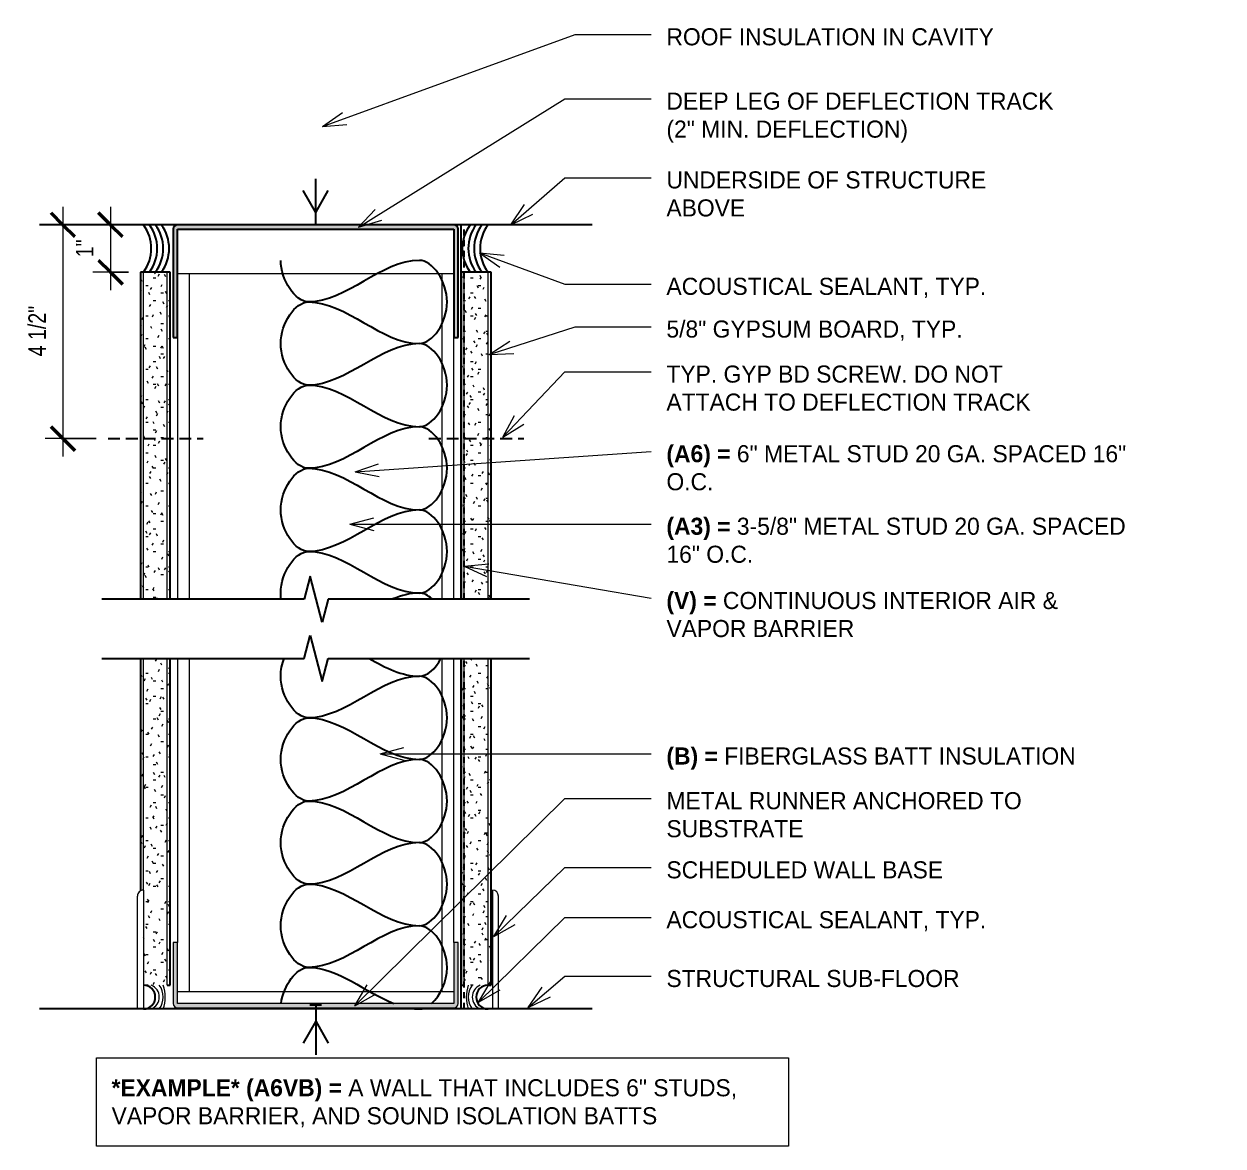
# Model space of a CAD drawing. Header units: inches. Extents: x 116 to 1055, y 81 to 606.
# Drawn here: x 115.9 to 141.13, y 94.93 to 118.54 of the extents above; entities that cross this region are included whole.
import ezdxf

# ---------------------------------------------------------------- set-up
doc = ezdxf.new("R2010")
doc.units = ezdxf.units.IN
doc.header["$MEASUREMENT"] = 0
doc.linetypes.add('HIDDEN', pattern=[0.375, 0.25, -0.125])
doc.linetypes.add('Hidden 1_8_', pattern=[0.1875, 0.125, -0.0625])
for name, color, linetype, lineweight in [('A-ANNO-DIMS', 211, 'Continuous', 9), ('A-ANNO-DIMS-4', 211, 'Continuous', 9), ('A-DETL', 90, 'Continuous', 30), ('A-DETL-GENF', 92, 'Continuous', 30), ('A-DETL-HDLN', 90, 'Hidden 1_8_', 30), ('A-DETL-MEDM', 33, 'Continuous', 30), ('G-ANNO-TEXT', 231, 'Continuous', 9)]:
    doc.layers.add(name, color=color, linetype=linetype, lineweight=lineweight)
doc.styles.add('Arial', font='arial.ttf', dxfattribs={"width": 0.8, "height": 0.368825})
doc.styles.add('Century Gothic', font='GOTHIC.TTF', dxfattribs={"height": 0.359278})
doc.dimstyles.new('SPARCH_-_3_32__1_2__TOL_', dxfattribs={"dimscale": 12, "dimtxt": 0.375, "dimasz": 0.041667, "dimexe": 0.03125, "dimexo": 0.020833, "dimgap": 0.020833, "dimtad": 1, "dimdec": 1, "dimrnd": 0.5, "dimzin": 3, "dimdsep": 46, "dimlunit": 4, "dimtxsty": 'Arial', "dimblk1": 'OBLIQUE', "dimblk2": 'OBLIQUE', "dimsah": 1, "dimcen": 0.09, "dimdle": 0.03125, "dimazin": 0, "dimtfac": 1, "dimtdec": 4, "dimtix": 1, "dimtmove": 0, "dimatfit": 3, "dimfxl": 1, "dimtvp": 1, "dimtfill": 1, "dimfrac": 2, "dimtolj": 1, "dimtzin": 0, "dimarcsym": 2})

# ---------------------------------------------------------------- blocks, each defined once
blk = doc.blocks.new('LGF - C Studs-Side1 - 6_ 2-1415912-TYPE A3_ A6 - _V_B_ FULL HGT_ PTN_')
at = {"layer": 'A-DETL-GENF', "lineweight": 9}
for p, q in [((0, 5.813), (0, 0)), ((7.008, 5.813), (1.031, 5.813)), ((13.758, 5.813), (8.258, 5.813)), ((15.098, 0), (15.098, 5.813)), ((0, 5.563), (7.008, 5.563)), ((8.258, 5.563), (15.098, 5.563)), ((7.008, 0.25), (0, 0.25)), ((1.031, 0), (7.008, 0)), ((15.098, 0.25), (8.258, 0.25)), ((8.258, 0), (13.758, 0))]:
    blk.add_line(p, q, dxfattribs=at)
blk = doc.blocks.new('Gypsum Wallboard-Section2 - 5_8_ 2-1415910-TYPE A3_ A6 - _V_B_ FULL HGT_ PTN_')
at = {"layer": 'A-DETL-GENF', "lineweight": 9}
h = blk.add_hatch(dxfattribs=at)
h.set_pattern_fill('FP_1', color=256, style=0, pattern_type=2)
h.set_pattern_definition([(270, (-98.318, 118.977), (0.16, -0.64), [0.053, -0.427, 0.053, -0.427, -2.56]), (270, (-98.318, 118.977), (0.16, -0.64), [-0.96, 0.053, -0.907, 0.053, -0.427, -1.12]), (270, (-98.318, 118.977), (0.16, -0.64), [-2.4, 0.053, -0.267, 0.053, -0.747]), (30, (-98.238, 118.737), (0.47425626, 0.45856406), [0.053, -0.427, 0.053, -0.427, -2.56]), (30, (-98.238, 118.737), (0.47425626, 0.45856406), [-0.96, 0.053, -0.907, 0.053, -0.427, -1.12]), (30, (-98.238, 118.737), (0.47425626, 0.45856406), [-2.4, 0.053, -0.267, 0.053, -0.747]), (150, (-97.918, 118.657), (-0.63425626, 0.18143594), [0.053, -0.427, 0.053, -0.427, -2.56]), (150, (-97.918, 118.657), (-0.63425626, 0.18143594), [-0.96, 0.053, -0.907, 0.053, -0.427, -1.12]), (150, (-97.918, 118.657), (-0.63425626, 0.18143594), [-2.4, 0.053, -0.267, 0.053, -0.747])])
h.paths.add_polyline_path([(0, 0.438), (0, 0), (6.875, 0), (6.875, 0.625), (1.983, 0.625), (1.996, 0.595), (2, 0.562), (0, 0.562), (0, 0.498)], flags=0)
h.paths.add_polyline_path([(8.125, 0), (15, 0), (15, 0.625), (8.125, 0.625)], flags=0)
for p, q in [((2, 0.562), (6.875, 0.562)), ((8.125, 0.562), (15, 0.562)), ((0, 0.062), (6.875, 0.062)), ((8.125, 0.062), (15, 0.062))]:
    blk.add_line(p, q, dxfattribs=at)
at = {"layer": 'A-DETL-MEDM'}
for p, q in [((6.875, 0.625), (1.983, 0.625)), ((15, 0.625), (8.125, 0.625)), ((15, 0), (15, 0.625)), ((0, 0.062), (0, 0)), ((0, 0), (6.875, 0)), ((8.125, 0), (15, 0))]:
    blk.add_line(p, q, dxfattribs=at)
blk = doc.blocks.new('Gypsum Wallboard-Section2 - 5_8_ 2-1415911-TYPE A3_ A6 - _V_B_ FULL HGT_ PTN_')
at = {"layer": 'A-DETL-GENF', "lineweight": 9}
h = blk.add_hatch(dxfattribs=at)
h.set_pattern_fill('FP_2', color=256, style=0, pattern_type=2)
h.set_pattern_definition([(270, (-98.318, 125.102), (0.16, -0.64), [0.053, -0.427, 0.053, -0.427, -2.56]), (270, (-98.318, 125.102), (0.16, -0.64), [-0.96, 0.053, -0.907, 0.053, -0.427, -1.12]), (270, (-98.318, 125.102), (0.16, -0.64), [-2.4, 0.053, -0.267, 0.053, -0.747]), (30, (-98.238, 124.862), (0.47425626, 0.45856406), [0.053, -0.427, 0.053, -0.427, -2.56]), (30, (-98.238, 124.862), (0.47425626, 0.45856406), [-0.96, 0.053, -0.907, 0.053, -0.427, -1.12]), (30, (-98.238, 124.862), (0.47425626, 0.45856406), [-2.4, 0.053, -0.267, 0.053, -0.747]), (150, (-97.918, 124.782), (-0.63425626, 0.18143594), [0.053, -0.427, 0.053, -0.427, -2.56]), (150, (-97.918, 124.782), (-0.63425626, 0.18143594), [-0.96, 0.053, -0.907, 0.053, -0.427, -1.12]), (150, (-97.918, 124.782), (-0.63425626, 0.18143594), [-2.4, 0.053, -0.267, 0.053, -0.747])])
h.paths.add_polyline_path([(0, -0.321), (0, -0.625), (6.875, -0.625), (6.875, 0), (0, 0), (0, -0.313)], flags=0)
h.paths.add_polyline_path([(8.125, 0), (8.125, -0.625), (15, -0.625), (15, 0), (11.487, 0)], flags=0)
for p, q in [((0, -0.062), (6.875, -0.062)), ((8.125, -0.062), (15, -0.062)), ((0, -0.563), (6.875, -0.563)), ((8.125, -0.563), (15, -0.563))]:
    blk.add_line(p, q, dxfattribs=at)
at = {"layer": 'A-DETL-MEDM'}
for p, q in [((6.875, 0), (0, 0)), ((0, 0), (0, -0.062)), ((15, 0), (8.125, 0)), ((15, -0.625), (15, 0)), ((0, -0.563), (0, -0.625)), ((0, -0.625), (6.875, -0.625)), ((8.125, -0.625), (15, -0.625))]:
    blk.add_line(p, q, dxfattribs=at)
blk = doc.blocks.new('Caulking-Section - 5_8_-1412867-TYPE A3_ A6 - _V_B_ FULL HGT_ PTN_')
at = {"layer": 'A-DETL-GENF', "lineweight": 9}
for centre, radius, start, end in [((0.125, -0.25), 0.271, 292.6199, 67.3801), ((0.063, -0.25), 0.417, 323.1301, 36.8699), ((-0.25, -0.25), 0.771, 341.0754, 18.9246)]:
    blk.add_arc(centre, radius, start, end, dxfattribs=at)
at = {"layer": 'A-DETL-MEDM'}
blk.add_arc((0.063, -0.25), 0.25, 270, 90, dxfattribs=at)
blk = doc.blocks.new('Caulking-Section - 1_2_-1415913-TYPE A3_ A6 - _V_B_ FULL HGT_ PTN_')
at = {"layer": 'A-DETL-GENF', "lineweight": 9}
for centre, radius, start, end in [((0.125, 0.25), 0.271, 292.6199, 67.3801), ((0.063, 0.25), 0.417, 323.1301, 36.8699), ((-0.25, 0.25), 0.771, 341.0754, 18.9246)]:
    blk.add_arc(centre, radius, start, end, dxfattribs=at)
at = {"layer": 'A-DETL-MEDM'}
blk.add_arc((0.063, 0.25), 0.25, 270, 90, dxfattribs=at)
blk = doc.blocks.new('Resilient Flat Base-Section - 2 1_2_-1412866-TYPE A3_ A6 - _V_B_ FULL HGT_ PTN_')
at = {"layer": 'A-DETL-GENF', "lineweight": 9}
for p, q in [((-1.291, 0.234), (-1.291, -2.266)), ((-1.166, -2.266), (-1.166, 0.109)), ((-1.291, -2.266), (-1.166, -2.266))]:
    blk.add_line(p, q, dxfattribs=at)
blk.add_arc((-1.291, 0.109), 0.125, 360, 90, dxfattribs=at)
blk = doc.blocks.new('Resilient Flat Base-Section - 2 1_2_-1415914-TYPE A3_ A6 - _V_B_ FULL HGT_ PTN_')
at = {"layer": 'A-DETL-GENF', "lineweight": 9}
for p, q in [((-1.291, -0.234), (-1.291, 2.266)), ((-1.291, 2.266), (-1.166, 2.266)), ((-1.166, 2.266), (-1.166, -0.109))]:
    blk.add_line(p, q, dxfattribs=at)
blk.add_arc((-1.291, -0.109), 0.125, 270, 0, dxfattribs=at)
blk = doc.blocks.new('Channel Studs-Section1 - 6_ 2-1415917-TYPE A3_ A6 - _V_B_ FULL HGT_ PTN_')
at = {"layer": 'A-DETL-GENF'}
blk.add_hatch(color=256, dxfattribs=at).paths.add_polyline_path([(-0.772, 2.235), (-0.797, 2.232), (-0.819, 2.222), (-0.839, 2.207), (-0.854, 2.188), (-0.863, 2.165), (-0.866, 2.141), (-0.866, 0.86), (-0.772, 0.86), (-0.772, 2.141), (5.04, 2.141), (5.04, 0.86), (5.134, 0.86), (5.134, 2.141), (5.131, 2.165), (5.121, 2.188), (5.106, 2.207), (5.087, 2.222), (5.064, 2.232), (5.04, 2.235), (2.25, 2.235)], flags=0)
at = {"layer": 'A-DETL-GENF', "lineweight": 9}
for p, q in [((-0.866, 2.141), (-0.866, 0.86)), ((5.04, 2.235), (-0.772, 2.235)), ((-0.772, 0.86), (-0.772, 2.141)), ((-0.772, 2.141), (5.04, 2.141)), ((5.04, 2.141), (5.04, 0.86)), ((5.134, 0.86), (5.134, 2.141)), ((-0.866, 0.86), (-0.772, 0.86)), ((5.04, 0.86), (5.134, 0.86))]:
    blk.add_line(p, q, dxfattribs=at)
for centre, radius, start, end in [((-0.772, 2.141), 0.0937, 90, 180), ((5.04, 2.141), 0.0938, 0, 90)]:
    blk.add_arc(centre, radius, start, end, dxfattribs=at)
blk = doc.blocks.new('Break Line2 - Break Line 2-1415915-TYPE A3_ A6 - _V_B_ FULL HGT_ PTN_')
at = {"layer": 'A-DETL-GENF'}
for p, q in [((-0.25, 0), (-0.125, 0.484)), ((-0.125, 0.484), (0.125, -0.484)), ((-4.51, 0), (-0.25, 0)), ((0.125, -0.484), (0.25, 0)), ((0.25, 0), (4.49, 0))]:
    blk.add_line(p, q, dxfattribs=at)
blk = doc.blocks.new('Break Line2 - Break Line 2-1415916-TYPE A3_ A6 - _V_B_ FULL HGT_ PTN_')
at = {"layer": 'A-DETL-GENF'}
for p, q in [((-0.25, 0), (-0.125, 0.484)), ((-0.125, 0.484), (0.125, -0.484)), ((-4.49, 0), (-0.25, 0)), ((0.125, -0.484), (0.25, 0)), ((0.25, 0), (4.51, 0))]:
    blk.add_line(p, q, dxfattribs=at)
blk = doc.blocks.new('DIMBLOCK1-TYPE A3_ A6 - _V_B_ FULL HGT_ PTN_')
at = {"layer": 'A-ANNO-DIMS-4', "lineweight": 50}
for p, q in [((117.723, 114.318), (117.473, 114.568)), ((117.723, 114.318), (117.973, 114.068)), ((117.723, 113.318), (117.473, 113.568)), ((117.723, 113.318), (117.973, 113.068))]:
    blk.add_line(p, q, dxfattribs=at)
at = {"layer": 'A-ANNO-DIMS-4'}
for p, q in [((117.723, 114.693), (117.723, 112.943)), ((117.826, 114.318), (117.348, 114.318)), ((117.723, 114.318), (117.826, 114.318)), ((118.102, 113.318), (117.348, 113.318)), ((117.723, 113.318), (118.102, 113.318))]:
    blk.add_line(p, q, dxfattribs=at)
at = {"layer": 'A-ANNO-DIMS-4', "color": 0, "insert": (116.994, 113.634), "char_height": 0.3688, "width": 0.44308, "attachment_point": 1, "rotation": 90, "line_spacing_factor": 0.938532, "style": 'Arial', "bg_fill": 3, "box_fill_scale": 1.25, "bg_fill_color": 0, "bg_fill_transparency": 0}
blk.add_mtext('1"', dxfattribs=at)
blk = doc.blocks.new('_Oblique')
at = {"color": 0, "linetype": 'ByBlock', "lineweight": -2}
blk.add_line((-0.5, -0.5), (0.5, 0.5), dxfattribs=at)
blk = doc.blocks.new('DIMBLOCK2-TYPE A3_ A6 - _V_B_ FULL HGT_ PTN_')
at = {"layer": 'A-ANNO-DIMS-4', "lineweight": 50}
for p, q in [((116.723, 114.318), (116.473, 114.568)), ((116.723, 114.318), (116.973, 114.068)), ((116.723, 109.818), (116.473, 110.068)), ((116.723, 109.818), (116.973, 109.568))]:
    blk.add_line(p, q, dxfattribs=at)
at = {"layer": 'A-ANNO-DIMS-4'}
for p, q in [((116.723, 114.693), (116.723, 109.443)), ((116.826, 114.318), (116.348, 114.318)), ((116.723, 114.318), (116.826, 114.318)), ((117.421, 109.818), (116.348, 109.818)), ((116.723, 109.818), (117.421, 109.818))]:
    blk.add_line(p, q, dxfattribs=at)
at = {"layer": 'A-ANNO-DIMS-4', "color": 0, "insert": (115.994, 111.549), "char_height": 0.3688, "width": 1.24615, "attachment_point": 1, "rotation": 90, "line_spacing_factor": 0.938532, "style": 'Arial', "bg_fill": 3, "box_fill_scale": 1.25, "bg_fill_color": 0, "bg_fill_transparency": 0}
blk.add_mtext('4 1/2"', dxfattribs=at)

msp = doc.modelspace()

# ---------------------------------------------------------------- hatches: boundary and pattern name
at = {"layer": 'A-DETL-GENF'}
msp.add_hatch(color=9, dxfattribs=at).paths.add_polyline_path([(124.94588, 111.94348), (125.03963, 111.94348), (125.03963, 114.22473), (125.03644, 114.249), (125.02707, 114.27161), (125.01218, 114.29102), (124.99276, 114.30592), (124.97015, 114.31529), (124.94588, 114.31848), (119.13338, 114.31848), (119.10912, 114.31529), (119.08651, 114.30592), (119.06709, 114.29102), (119.05219, 114.27161), (119.04283, 114.249), (119.03963, 114.22473), (119.03963, 111.94348), (119.13338, 111.94348), (119.13338, 114.22473), (124.94588, 114.22473)], flags=0)

# ---------------------------------------------------------------- linework, layer by layer
at = {"layer": 'A-DETL'}
for p, q in [((122.03963, 114.31848), (122.03963, 115.28665)), ((122.03963, 114.57821), (121.7747, 115.03709)), ((122.03963, 114.57821), (122.30457, 115.03709)), ((124.94588, 114.31848), (119.13338, 114.31848)), ((119.03963, 114.22473), (119.03963, 111.94348)), ((119.13338, 114.22473), (124.94588, 114.22473)), ((119.13338, 111.94348), (119.13338, 114.22473)), ((124.94588, 114.22473), (124.94588, 111.94348)), ((125.03963, 111.94348), (125.03963, 114.22473)), ((119.03963, 111.94348), (119.13338, 111.94348)), ((124.94588, 111.94348), (125.03963, 111.94348)), ((121.91463, 97.9059), (122.16463, 97.9059)), ((122.03963, 97.9059), (122.03963, 96.85031)), ((122.03963, 97.55875), (121.7747, 97.09987)), ((122.03963, 97.55875), (122.30457, 97.09987))]:
    msp.add_line(p, q, dxfattribs=at)
at = {"layer": 'A-DETL', "linetype": 'HIDDEN'}
for p, q in [((117.67117, 109.81848), (119.67117, 109.81848)), ((124.42117, 109.81848), (126.42117, 109.81848))]:
    msp.add_line(p, q, dxfattribs=at)
at = {"layer": 'A-DETL'}
for centre, radius, start, end in [((117.74797, 113.81848), 0.83333, 323.130102, 36.869898), ((117.87297, 113.81848), 0.83333, 323.130102, 36.869898), ((117.99797, 113.81848), 0.83333, 323.130102, 36.869898), ((118.12297, 113.81848), 0.83333, 323.130102, 36.869898), ((119.13338, 114.22473), 0.09375, 90, 180), ((124.94588, 114.22473), 0.09375, 0, 90), ((125.9563, 113.81848), 0.83333, 143.130102, 216.869898), ((126.0813, 113.81848), 0.83333, 143.130102, 216.869898), ((126.2063, 113.81848), 0.83333, 143.130102, 216.869898), ((126.3313, 113.81848), 0.83333, 143.130102, 216.869898)]:
    msp.add_arc(centre, radius, start, end, dxfattribs=at)
for points in [[(121.88653, 112.69348), (121.61154, 112.69348), (121.3032, 113.156), (121.3032, 113.56848)], [(124.21986, 113.56848), (123.41815, 113.56848), (122.68824, 112.69348), (121.88653, 112.69348)], [(124.21986, 111.81848), (124.49485, 111.81848), (125.11154, 112.69348), (124.49485, 113.56848), (124.21986, 113.56848)], [(121.88653, 110.94348), (121.61154, 110.94348), (120.99485, 111.81848), (121.61154, 112.69348), (121.88653, 112.69348)], [(121.88653, 112.69348), (122.68824, 112.69348), (123.41815, 111.81848), (124.21986, 111.81848)], [(124.21986, 111.81848), (123.41815, 111.81848), (122.68824, 110.94348), (121.88653, 110.94348)], [(124.21986, 110.06848), (124.49485, 110.06848), (125.11154, 110.94348), (124.49485, 111.81848), (124.21986, 111.81848)], [(121.88653, 109.19348), (121.61154, 109.19348), (120.99485, 110.06848), (121.61154, 110.94348), (121.88653, 110.94348)], [(121.88653, 110.94348), (122.68824, 110.94348), (123.41815, 110.06848), (124.21986, 110.06848)], [(124.21986, 110.06848), (123.41815, 110.06848), (122.68824, 109.19348), (121.88653, 109.19348)], [(124.21986, 108.31848), (124.49485, 108.31848), (125.11154, 109.19348), (124.49485, 110.06848), (124.21986, 110.06848)], [(121.88653, 107.44348), (121.61154, 107.44348), (120.99485, 108.31848), (121.61154, 109.19348), (121.88653, 109.19348)], [(121.88653, 109.19348), (122.68824, 109.19348), (123.41815, 108.31848), (124.21986, 108.31848)], [(124.21986, 108.31848), (123.41815, 108.31848), (122.68824, 107.44348), (121.88653, 107.44348)], [(124.21986, 106.56848), (124.49485, 106.56848), (125.11154, 107.44348), (124.49485, 108.31848), (124.21986, 108.31848)], [(121.88653, 107.44348), (122.68824, 107.44348), (123.41815, 106.56848), (124.21986, 106.56848)], [(124.21986, 106.56848), (124.03055, 106.56848), (123.84525, 106.51969), (123.66205, 106.44516)], [(124.48625, 106.44538), (124.40172, 106.52247), (124.30903, 106.56848), (124.21986, 106.56848)], [(123.16306, 105.19341), (123.5095, 104.99739), (123.85734, 104.81848), (124.21986, 104.81848)], [(124.21986, 104.81848), (124.38372, 104.81848), (124.55943, 104.97383), (124.67468, 105.19196)], [(124.21986, 104.81848), (123.41815, 104.81848), (122.68824, 103.94348), (121.88653, 103.94348)], [(124.21986, 103.06848), (124.49485, 103.06848), (125.11154, 103.94348), (124.49485, 104.81848), (124.21986, 104.81848)], [(121.88653, 102.19348), (121.61154, 102.19348), (120.99485, 103.06848), (121.61154, 103.94348), (121.88653, 103.94348)], [(121.88653, 103.94348), (122.68824, 103.94348), (123.41815, 103.06848), (124.21986, 103.06848)], [(124.21986, 103.06848), (123.41815, 103.06848), (122.68824, 102.19348), (121.88653, 102.19348)], [(124.21986, 101.31848), (124.49485, 101.31848), (125.11154, 102.19348), (124.49485, 103.06848), (124.21986, 103.06848)], [(121.88653, 100.44348), (121.61154, 100.44348), (120.99485, 101.31848), (121.61154, 102.19348), (121.88653, 102.19348)], [(121.88653, 102.19348), (122.68824, 102.19348), (123.41815, 101.31848), (124.21986, 101.31848)], [(124.21986, 101.31848), (123.41815, 101.31848), (122.68824, 100.44348), (121.88653, 100.44348)], [(124.21986, 99.56848), (124.49485, 99.56848), (125.11154, 100.44348), (124.49485, 101.31848), (124.21986, 101.31848)], [(121.88653, 98.69348), (121.61154, 98.69348), (120.99485, 99.56848), (121.61154, 100.44348), (121.88653, 100.44348)], [(121.88653, 100.44348), (122.68824, 100.44348), (123.41815, 99.56848), (124.21986, 99.56848)], [(124.21986, 99.56848), (123.41815, 99.56848), (122.68824, 98.69348), (121.88653, 98.69348)], [(121.31106, 97.93554), (121.36079, 98.31372), (121.63735, 98.69348), (121.88653, 98.69348)], [(121.88653, 98.69348), (122.50491, 98.69348), (123.08057, 98.17291), (123.67941, 97.93482)], [(121.3032, 97.81848), (121.3032, 97.82622), (121.3033, 97.83399), (121.30352, 97.84176)], [(124.01266, 97.83711), (124.08125, 97.82507), (124.15028, 97.81848), (124.21986, 97.81848)], [(124.21986, 97.81848), (124.25351, 97.81848), (124.28765, 97.82503), (124.32166, 97.83733)]]:
    msp.add_open_spline(points, degree=3, dxfattribs=at)
for points, knots in [([(121.3114, 106.44303), (121.30603, 106.48459), (121.27363, 106.96404), (121.61154, 107.44348), (121.88653, 107.44348)], [1.27862473, 1.27862473, 1.27862473, 1.27862473, 1.41421356, 2.82842712, 2.82842712, 2.82842712, 2.82842712]), ([(121.88653, 103.94348), (121.61154, 103.94348), (121.21188, 104.51054), (121.33023, 105.07759), (121.37544, 105.19579)], [0, 0, 0, 0, 1.41421356, 1.83300102, 1.83300102, 1.83300102, 1.83300102]), ([(124.47871, 97.93481), (124.65837, 98.09382), (125.01451, 98.83115), (124.49485, 99.56848), (124.21986, 99.56848)], [0.44501031, 0.44501031, 0.44501031, 0.44501031, 1.41421356, 2.82842712, 2.82842712, 2.82842712, 2.82842712])]:
    msp.add_open_spline(points, degree=3, knots=knots, dxfattribs=at)
at = {"layer": 'A-DETL-HDLN'}
for p, q in [((125.16463, 106.44348), (125.16463, 114.31848)), ((125.16463, 97.81848), (125.16463, 105.19348))]:
    msp.add_line(p, q, dxfattribs=at)
at = {"layer": 'A-DETL-MEDM'}
for p, q in [((119.13338, 114.31848), (116.22713, 114.31848)), ((127.85213, 114.31848), (124.94588, 114.31848)), ((125.10213, 106.44348), (125.10213, 114.31848)), ((125.10213, 97.81848), (125.10213, 105.19348)), ((127.85213, 97.81848), (116.22713, 97.81848))]:
    msp.add_line(p, q, dxfattribs=at)
at = {"layer": 'G-ANNO-TEXT', "color": 137}
for p, q in [((122.17954, 116.38415), (127.49648, 118.31931)), ((127.49648, 118.31931), (129.09789, 118.31931)), ((122.93787, 114.26481), (127.27916, 116.96609)), ((127.27916, 116.96609), (129.09789, 116.96609)), ((122.17954, 116.38415), (122.60357, 116.68106)), ((122.17954, 116.38415), (122.69521, 116.42927)), ((126.14199, 114.31486), (127.27916, 115.30815)), ((127.27916, 115.30815), (129.09789, 115.30815)), ((122.93787, 114.26481), (123.29162, 114.64272)), ((126.14199, 114.31486), (126.43043, 114.74469)), ((126.14199, 114.31486), (126.6067, 114.54288)), ((122.93787, 114.26481), (123.43318, 114.41521)), ((125.48812, 113.72748), (126.00363, 113.68064)), ((125.48812, 113.72748), (125.91115, 113.42916)), ((125.48812, 113.72748), (127.27916, 113.06881)), ((127.27916, 113.06881), (129.09789, 113.06881)), ((125.68767, 111.58493), (127.49648, 112.17002)), ((127.49648, 112.17002), (129.09789, 112.17002)), ((125.68767, 111.58493), (126.12217, 111.86629)), ((125.68767, 111.58493), (126.20463, 111.61134)), ((125.97438, 109.85042), (127.27916, 111.22238)), ((127.27916, 111.22238), (129.09789, 111.22238)), ((125.97438, 109.85042), (126.22187, 110.30506)), ((125.97438, 109.85042), (126.41603, 110.12041)), ((122.86942, 109.11919), (129.09789, 109.54676)), ((122.86942, 109.11919), (123.35907, 109.28709)), ((122.86942, 109.11919), (123.37742, 109.01977)), ((122.7588, 108.02086), (123.2588, 108.15483)), ((122.7588, 108.02086), (123.2588, 107.88688)), ((122.7588, 108.02086), (129.09789, 108.02086)), ((125.16508, 107.13327), (125.68054, 107.18072)), ((125.16508, 107.13327), (125.63521, 106.91663)), ((125.16508, 107.13327), (129.09789, 106.45816)), ((123.39392, 103.18645), (123.89392, 103.32043)), ((123.39392, 103.18645), (123.89392, 103.05248)), ((123.39392, 103.18645), (129.09789, 103.18645)), ((122.86292, 97.88106), (127.27916, 102.24621)), ((127.27916, 102.24621), (129.09789, 102.24621)), ((125.78635, 99.34048), (127.27916, 100.79154)), ((127.27916, 100.79154), (129.09789, 100.79154)), ((125.46674, 97.96444), (127.27916, 99.7431)), ((125.78635, 99.34048), (126.0515, 99.78505)), ((127.27916, 99.7431), (129.09789, 99.7431)), ((125.78635, 99.34048), (126.23826, 99.59292)), ((125.46674, 97.96444), (125.72977, 98.41027)), ((126.51016, 97.8489), (127.27916, 98.50511)), ((127.27916, 98.50511), (129.09789, 98.50511)), ((122.86292, 97.88106), (123.12434, 98.32783)), ((122.86292, 97.88106), (123.31271, 98.13726)), ((125.46674, 97.96444), (125.91745, 98.21903)), ((126.51016, 97.8489), (126.80354, 98.27537)), ((126.51016, 97.8489), (126.97747, 98.07155))]:
    msp.add_line(p, q, dxfattribs=at)
at = {"layer": 'G-ANNO-TEXT', "color": 145, "flags": 128}
msp.add_lwpolyline([(117.42535, 96.78839), (131.98884, 96.78839), (131.98884, 94.93411), (117.42535, 94.93411)], close=True, dxfattribs=at)

# ---------------------------------------------------------------- block references
at = {"layer": 'A-DETL-GENF'}
for name, p, rotation in [('Gypsum Wallboard-Section2 - 5_8_ 2-1415910-TYPE A3_ A6 - _V_B_ FULL HGT_ PTN_', (118.97713, 98.31848), 89.9999999999999), ('LGF - C Studs-Side1 - 6_ 2-1415912-TYPE A3_ A6 - _V_B_ FULL HGT_ PTN_', (124.94588, 98.18567), 89.99999999999993), ('Gypsum Wallboard-Section2 - 5_8_ 2-1415911-TYPE A3_ A6 - _V_B_ FULL HGT_ PTN_', (125.10213, 98.31848), 90.0000000000001), ('Break Line2 - Break Line 2-1415916-TYPE A3_ A6 - _V_B_ FULL HGT_ PTN_', (122.04973, 106.44348), 180), ('Resilient Flat Base-Section - 2 1_2_-1415914-TYPE A3_ A6 - _V_B_ FULL HGT_ PTN_', (117.12332, 100.08459), 180), ('Channel Studs-Section1 - 6_ 2-1415917-TYPE A3_ A6 - _V_B_ FULL HGT_ PTN_', (124.1734, 100.07677), 180), ('Caulking-Section - 1_2_-1415913-TYPE A3_ A6 - _V_B_ FULL HGT_ PTN_', (125.72743, 98.31848), 180)]:
    msp.add_blockref(name, p, dxfattribs=dict(at, rotation=rotation))
for name, p in [('Break Line2 - Break Line 2-1415915-TYPE A3_ A6 - _V_B_ FULL HGT_ PTN_', (122.04973, 105.19348)), ('Resilient Flat Base-Section - 2 1_2_-1412866-TYPE A3_ A6 - _V_B_ FULL HGT_ PTN_', (127.04969, 100.08459)), ('Caulking-Section - 5_8_-1412867-TYPE A3_ A6 - _V_B_ FULL HGT_ PTN_', (118.35184, 98.31848))]:
    msp.add_blockref(name, p, dxfattribs=at)

# ---------------------------------------------------------------- texts
at = {"layer": 'G-ANNO-TEXT', "color": 137, "attachment_point": 1, "line_spacing_factor": 0.984117, "style": 'Century Gothic', "bg_fill": 3, "box_fill_scale": 1.25, "bg_fill_color": 0, "bg_fill_transparency": 0}
for s, insert, char_height, width in [('ROOF INSULATION IN CAVITY', (129.41789, 118.453), 0.359278, 8.118), ('DEEP LEG OF DEFLECTION TRACK\\P(2" MIN. DEFLECTION)', (129.41789, 117.09977), 0.359278, 9.297), ('UNDERSIDE OF STRUCTURE\\PABOVE', (129.41789, 115.44183), 0.359278, 7.3125), ('ACOUSTICAL SEALANT, TYP.', (129.41789, 113.20249), 0.359278, 7.731), ('5/8" GYPSUM BOARD, TYP.', (129.41789, 112.30371), 0.359278, 7.362), ('TYP. GYP BD SCREW. DO NOT\\PATTACH TO DEFLECTION TRACK', (129.41789, 111.35607), 0.359278, 8.8335), ('\\fCentury Gothic|b1|i0|c0|p34|;(A6)\\fCentury Gothic|b0|i0|c0|p34|; \\fCentury Gothic|b1|i0|c0|p34|;=\\fCentury Gothic|b0|i0|c0|p34|; 6" METAL STUD 20 GA. SPACED 16"\\PO.C.', (129.41789, 109.68044), 0.35927795, 11.511), ('\\fCentury Gothic|b1|i0|c0|p34|;(A3)\\fCentury Gothic|b0|i0|c0|p34|; \\fCentury Gothic|b1|i0|c0|p34|;=\\fCentury Gothic|b0|i0|c0|p34|; 3-5/8" METAL STUD 20 GA. SPACED\\P16" O.C.', (129.41789, 108.15454), 0.35927795, 11.619), ('\\fCentury Gothic|b1|i0|c0|p34|;(V) = \\fCentury Gothic|b0|i0|c0|p34|;CONTINUOUS INTERIOR AIR &\\PVAPOR BARRIER', (129.41789, 106.59185), 0.359278, 9.7965), ('\\fCentury Gothic|b1|i0|c0|p34|;(B) = \\fCentury Gothic|b0|i0|c0|p34|;FIBERGLASS BATT INSULATION', (129.41789, 103.32013), 0.359278, 9.666), ('METAL RUNNER ANCHORED TO\\PSUBSTRATE', (129.41789, 102.37989), 0.359278, 8.748), ('SCHEDULED WALL BASE', (129.41789, 100.92523), 0.359278, 6.5925), ('ACOUSTICAL SEALANT, TYP.', (129.41789, 99.87678), 0.359278, 7.731), ('STRUCTURAL SUB-FLOOR', (129.41789, 98.63879), 0.359278, 6.786)]:
    msp.add_mtext(s, dxfattribs=dict(at, insert=insert, char_height=char_height, width=width))
at = {"layer": 'G-ANNO-TEXT', "color": 145, "insert": (117.74535, 96.33958), "char_height": 0.35927795, "width": 15.2055, "attachment_point": 1, "line_spacing_factor": 0.984117, "style": 'Century Gothic'}
msp.add_mtext('\\fCentury Gothic|b1|i0|c0|p34|;*EXAMPLE* (A6VB) = \\fCentury Gothic|b0|i0|c0|p34|;A WALL THAT INCLUDES 6" STUDS,\\PVAPOR BARRIER, AND SOUND ISOLATION BATTS', dxfattribs=at)

# ---------------------------------------------------------------- next in the draw order: dimensions: what is measured, and where the dimension line sits
at = {"layer": 'A-ANNO-DIMS'}
dim = msp.add_linear_dim(base=(117.72288, 113.31848), p1=(118.07643, 114.31848), p2=(118.35213, 113.31848), angle=90, dimstyle='SPARCH_-_3_32__1_2__TOL_', override={"dimpost": '<>', "dimfxl": 1.03731}, dxfattribs=at)
dim.commit()
dim.dimension.update_dxf_attribs({"geometry": 'DIMBLOCK1-TYPE A3_ A6 - _V_B_ FULL HGT_ PTN_', "text_midpoint": (117.28771, 113.81848)})

# ---------------------------------------------------------------- next in the draw order: dimensions: what is measured, and where the dimension line sits
dim = msp.add_linear_dim(base=(116.72288, 109.81848), p1=(117.07643, 114.31848), p2=(117.67117, 109.81848), angle=90, dimstyle='SPARCH_-_3_32__1_2__TOL_', override={"dimpost": '<>', "dimfxl": 4.539132}, dxfattribs=at)
dim.commit()
dim.dimension.update_dxf_attribs({"geometry": 'DIMBLOCK2-TYPE A3_ A6 - _V_B_ FULL HGT_ PTN_', "text_midpoint": (116.28218, 112.06848)})

doc.saveas('drawing.dxf')
